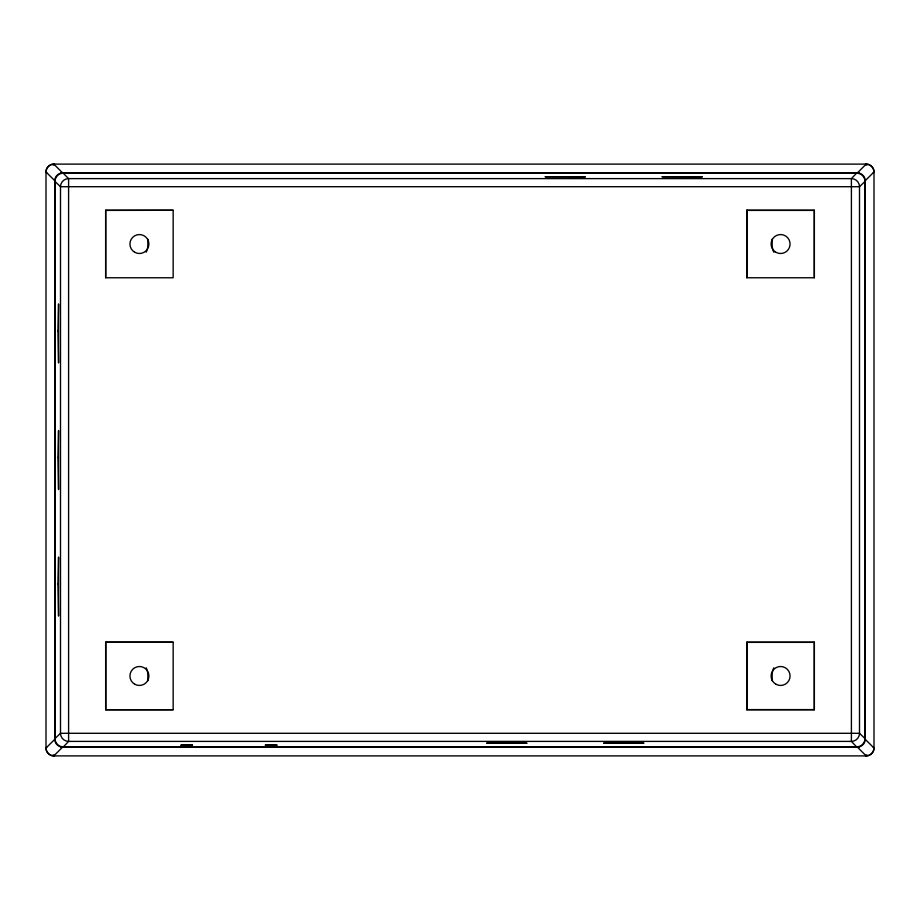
<?xml version="1.0" encoding="UTF-8"?>
<svg xmlns="http://www.w3.org/2000/svg" width="920" height="920" viewBox="0 0 920 920"><rect width="100%" height="100%" fill="white"/><g stroke="black" fill="none" stroke-linecap="round" stroke-linejoin="round"><path stroke-width="1.38" d="M46.839 746.948L46 747.787A8.096 8.096 0 0 0 54.096 755.883M105.662 277.771L105.662 210.277L173.155 210.277L173.155 277.771L105.662 277.771L105.662 210.277M173.155 210.277L105.777 210.392M865.214 738.737A3.944 1.023 90 0 1 865.202 739.277A7.889 7.889 0 0 1 857.382 747.132A3.944 1.023 0 0 1 856.842 747.109L63.158 747.109A3.944 1.023 0 0 1 62.617 747.097A7.889 7.889 0 0 1 54.751 739.277A3.944 1.023 -90 0 1 54.786 738.737L60.501 733.297L859.498 733.297L865.214 738.737L865.214 181.274A3.944 1.023 -90 0 0 865.202 180.734A7.889 7.889 0 0 0 857.382 172.88A3.944 1.023 0 0 0 856.842 172.902L63.158 172.902A3.944 1.023 0 0 0 62.617 172.914A7.889 7.889 0 0 0 54.751 180.734A3.944 1.023 90 0 0 54.786 181.274L60.501 186.714L859.498 186.714L865.214 181.274M53.82 755.941A7.82 7.82 0 0 1 45.954 748.063L54.797 739.277A8.119 1.069 -2 0 0 55.004 739.116M856.842 747.109L851.402 741.394L68.597 741.394L63.158 747.109M105.662 709.722L173.155 709.722L173.155 642.229L105.662 642.229L105.662 709.722L173.155 709.722M173.155 642.229L105.662 642.229M746.844 277.771L746.844 210.277L746.844 277.771L814.338 277.771L814.338 210.277L746.844 210.277M814.338 277.771L814.338 210.277M856.842 172.902L851.402 178.618L68.597 178.618A8.096 8.096 0 0 0 60.501 186.714L60.501 733.297A8.096 8.096 0 0 0 68.597 741.394M866.18 164.07A7.82 7.82 0 0 1 874.046 171.936L865.202 180.734A8.119 1.069 -2 0 0 864.995 180.883M746.844 709.722L746.844 642.229L814.338 642.229L814.338 709.722L746.844 709.722L746.844 642.229M814.338 709.722L814.338 642.229M873.16 173.04L874 172.201A8.096 8.096 0 0 0 865.904 164.105M60.674 173.04L859.326 173.04M63.158 172.902L856.842 173.178M746.959 210.392L814.223 210.392M746.959 642.356L814.223 642.356M746.959 709.607L814.223 709.607M60.674 746.948L859.326 746.948M46.839 173.04L46 172.201A8.096 8.096 0 0 1 54.096 164.105M866.18 755.941A7.82 7.82 0 0 0 874.046 748.063L865.202 739.277A8.119 1.069 2 0 1 864.995 739.116M63.158 173.178L68.597 178.618L68.597 741.394M53.82 164.07A7.82 7.82 0 0 0 45.954 171.936L54.797 180.734A8.119 1.069 2 0 1 55.004 180.883M873.16 746.948L874 747.787A8.096 8.096 0 0 1 865.904 755.883M874 171.936L874 748.063M865.064 180.216L865.064 739.772M851.402 741.394L851.402 178.618A8.096 8.096 0 0 1 859.498 186.714L859.498 733.297A8.096 8.096 0 0 1 851.402 741.394M772.156 239.246L772.156 244.869A16.87 16.87 0 0 0 773.823 252.195M772.156 680.765L772.156 675.142A16.87 16.87 0 0 1 773.823 667.817M147.844 239.246L147.844 244.869A16.87 16.87 0 0 1 146.176 252.195M147.844 680.765L147.844 675.142A16.87 16.87 0 0 0 146.176 667.817M105.777 642.356L105.777 709.607M55.062 181.274L55.062 738.737M54.935 180.216L54.935 739.772M46 171.936L46 748.063M866.87 754.837A8.096 8.085 -44.9 0 1 866.272 754.952M866.272 165.036A8.096 8.085 45.1 0 1 866.87 165.151M53.728 754.952A8.096 8.085 44.9 0 1 53.13 754.837M53.13 165.151A8.096 8.085 -45.1 0 1 53.728 165.036M864.961 739.001A7.889 7.406 -45 0 1 857.106 746.867A8.119 1.069 88 0 1 857.382 747.097L866.18 755.895L53.82 755.895L62.617 747.097A8.119 1.069 -88 0 1 62.767 746.879A7.889 7.406 45 0 1 55.027 739.001M857.106 173.155A7.889 7.406 45 0 1 864.972 181.01M857.233 173.121A8.119 1.069 -88 0 0 857.382 172.914L866.18 164.117L53.82 164.117L62.617 172.914A8.119 1.069 88 0 0 62.767 173.121M55.027 181.01A7.889 7.406 -45 0 1 62.893 173.155M58.04 330.797L58.558 362.986L58.558 303.922L58.04 330.797M58.04 583.901L58.558 616.078L58.558 557.025L58.04 583.901M58.04 457.355L58.558 489.532L58.558 430.479L58.04 457.355M545.272 176.743L585.269 176.778L545.272 176.743M662.181 176.743L702.167 176.789L662.181 176.743M486.806 743.199L526.803 743.222L486.806 743.199M603.727 743.199L643.724 743.222L603.727 743.199M192.475 745.062L180.872 745.062L192.475 745.05M192.475 746.178L180.872 746.189L192.475 746.166M276.839 745.062L265.248 745.062L276.839 745.05M276.839 746.178L265.248 746.189L276.839 746.166M134.665 252.241A9.487 9.487 0 0 0 148.89 244.03A9.487 9.487 0 0 0 134.665 235.819A9.487 9.487 0 0 0 134.665 252.241M134.665 684.192A9.487 9.487 0 0 0 148.89 675.981A9.487 9.487 0 0 0 134.665 667.77A9.487 9.487 0 0 0 134.665 684.192M775.847 684.192A9.487 9.487 0 0 0 790.073 675.981A9.487 9.487 0 0 0 775.847 667.77A9.487 9.487 0 0 0 775.847 684.192M775.261 251.873A9.487 9.487 0 0 0 790.05 244.72A9.487 9.487 0 0 0 776.457 235.486A9.487 9.487 0 0 0 775.261 251.873"/></g></svg>
